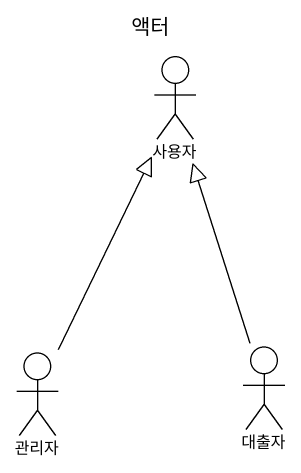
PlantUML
@startuml
title 액터
actor 사용자
actor 관리자
actor 대출자
관리자 -up-|> 사용자
대출자 -up-|> 사용자
@enduml
